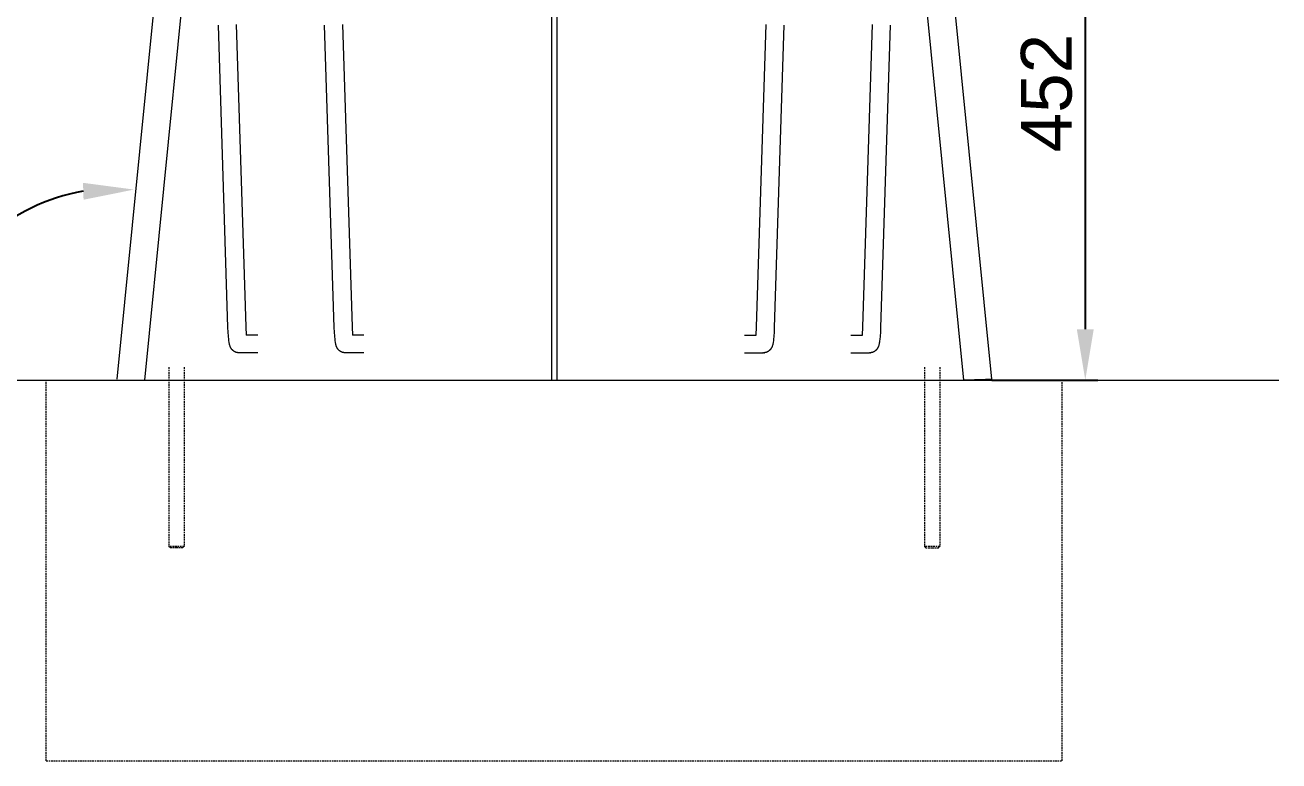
# Model space of a CAD drawing. Header units: millimetres. Extents: x -219 to 4970, y -9 to 3393.
# Drawn here: x 3871 to 4858, y 2379 to 2959 of the extents above; entities that cross this region are included whole.
import ezdxf

# ---------------------------------------------------------------- set-up
doc = ezdxf.new("R2010")
doc.units = ezdxf.units.MM
doc.linetypes.add('HIDDEN', pattern=[1.905, 1.27, -0.635])
for name, color, linetype, lineweight in [('ZANO_R', 7, 'Continuous', 0), ('ZANO_R_przerywana', 7, 'HIDDEN', 0), ('ZANO_W', 1, 'Continuous', 0)]:
    doc.layers.add(name, color=color, linetype=linetype, lineweight=lineweight)
doc.styles.add('Arial', font='arial.ttf')
doc.styles.get("Standard").update_dxf_attribs({"font": 'ARIALUNI.TTF'})
doc.dimstyles.new('pl i ang', dxfattribs={"dimtxt": 50, "dimasz": 50, "dimexe": 1.25, "dimexo": 0.625, "dimgap": 10, "dimtad": 1, "dimtoh": 1, "dimtxsty": 'Standard', "dimcen": 2.5, "dimclrd": 1, "dimclre": 1, "dimclrt": 1, "dimadec": 0, "dimazin": 0, "dimtfac": 1, "dimtmove": 0, "dimatfit": 3, "dimfxl": 1, "dimarcsym": 1})

# ---------------------------------------------------------------- blocks, each defined once
blk = doc.blocks.new('*D479')
at = {"layer": 'ZANO_W', "color": 1, "lineweight": -2}
for p, q in [((4501.26, 3131.48), (4715.41, 3131.48)), ((4705.41, 3091.48), (4705.41, 2719.36)), ((4631.93, 2679.36), (4715.41, 2679.36))]:
    blk.add_line(p, q, dxfattribs=at)
at = {"layer": 'ZANO_W', "color": 1}
for points in [[(4712.08, 3091.48), (4698.75, 3091.48), (4705.41, 3131.48)], [(4698.75, 2719.36), (4712.08, 2719.36), (4705.41, 2679.36)]]:
    blk.add_solid(points, dxfattribs=at)
at = {"layer": 'ZANO_W', "color": 1, "insert": (4674.99, 2905.42), "char_height": 40, "attachment_point": 5, "rotation": 90, "style": 'Arial'}
blk.add_mtext('452', dxfattribs=at)
blk = doc.blocks.new('*D480')
at = {"layer": 'ZANO_W', "color": 1, "lineweight": -2}
blk.add_arc((3941.48, 2679.36), 150.81, 99.55169, 164.75824, dxfattribs=at)
at = {"layer": 'ZANO_W', "color": 1}
for points in [[(3916.67, 2821.42), (3916.23, 2834.75), (3956.43, 2829.43)], [(3789.36, 2719.89), (3802.58, 2718.13), (3790.67, 2679.36)]]:
    blk.add_solid(points, dxfattribs=at)
at = {"layer": 'ZANO_W', "color": 1, "insert": (3819.67, 2813.91), "char_height": 40, "attachment_point": 5, "rotation": 42.15496, "style": 'Arial'}
blk.add_mtext('96%%d', dxfattribs=at)

msp = doc.modelspace()

# ---------------------------------------------------------------- linework, layer by layer
at = {"layer": 'ZANO_R'}
for p, q in [((3943.04, 2680.02), (3986.86, 3119.78)), ((4587.78, 3119.78), (4631.6, 2680.02)), ((3964.85, 2679.36), (4007.39, 3106.24)), ((4285.23, 3105.36), (4285.23, 2679.36)), ((4289.41, 3105.36), (4289.41, 2679.36)), ((4567.19, 3105.36), (4609.64, 2679.36)), ((4030.4, 2720.8), (4022.81, 2959.01)), ((4036.8, 2959.46), (4044.39, 2721.25)), ((4114.08, 2720.8), (4106.49, 2959.01)), ((4120.48, 2959.46), (4128.07, 2721.25)), ((4446.57, 2721.25), (4454.16, 2959.46)), ((4468.15, 2959.01), (4460.56, 2720.8)), ((4530.25, 2721.25), (4537.84, 2959.46)), ((4551.83, 2959.01), (4544.24, 2720.8)), ((4030.55, 2717.22), (4030.4, 2720.8)), ((4030.76, 2714.02), (4030.55, 2717.22)), ((4044.39, 2721.25), (4044.73, 2714.87)), ((4114.23, 2717.22), (4114.08, 2720.8)), ((4114.44, 2714.02), (4114.23, 2717.22)), ((4128.07, 2721.25), (4128.41, 2714.87)), ((4446.23, 2714.87), (4446.57, 2721.25)), ((4460.41, 2717.22), (4460.2, 2714.02)), ((4460.56, 2720.8), (4460.41, 2717.22)), ((4529.91, 2714.87), (4530.25, 2721.25)), ((4544.09, 2717.22), (4543.88, 2714.02)), ((4544.24, 2720.8), (4544.09, 2717.22)), ((4031.01, 2711.31), (4030.76, 2714.02)), ((4031.14, 2710.25), (4031.01, 2711.31)), ((4031.29, 2709.2), (4031.14, 2710.25)), ((4031.43, 2708.37), (4031.29, 2709.2)), ((4031.52, 2707.97), (4031.43, 2708.37)), ((4031.61, 2707.56), (4031.52, 2707.97)), ((4031.69, 2707.22), (4031.61, 2707.56)), ((4031.78, 2706.88), (4031.69, 2707.22)), ((4031.88, 2706.54), (4031.78, 2706.88)), ((4031.99, 2706.2), (4031.88, 2706.54)), ((4032.1, 2705.91), (4031.99, 2706.2)), ((4032.21, 2705.62), (4032.1, 2705.91)), ((4032.34, 2705.33), (4032.21, 2705.62)), ((4032.4, 2705.19), (4032.34, 2705.33)), ((4032.47, 2705.05), (4032.4, 2705.19)), ((4053.77, 2714.87), (4044.73, 2714.87)), ((4114.69, 2711.31), (4114.44, 2714.02)), ((4114.82, 2710.25), (4114.69, 2711.31)), ((4114.97, 2709.2), (4114.82, 2710.25)), ((4115.12, 2708.38), (4114.97, 2709.2)), ((4115.2, 2707.97), (4115.12, 2708.38)), ((4115.29, 2707.56), (4115.2, 2707.97)), ((4115.37, 2707.22), (4115.29, 2707.56)), ((4115.46, 2706.88), (4115.37, 2707.22)), ((4115.56, 2706.54), (4115.46, 2706.88)), ((4115.67, 2706.21), (4115.56, 2706.54)), ((4115.78, 2705.91), (4115.67, 2706.21)), ((4115.89, 2705.62), (4115.78, 2705.91)), ((4116.02, 2705.33), (4115.89, 2705.62)), ((4116.08, 2705.19), (4116.02, 2705.33)), ((4116.15, 2705.05), (4116.08, 2705.19)), ((4137.45, 2714.87), (4128.41, 2714.87)), ((4437.19, 2714.87), (4446.23, 2714.87)), ((4458.56, 2705.19), (4458.49, 2705.05)), ((4458.62, 2705.33), (4458.56, 2705.19)), ((4458.75, 2705.62), (4458.62, 2705.33)), ((4458.86, 2705.91), (4458.75, 2705.62)), ((4458.97, 2706.21), (4458.86, 2705.91)), ((4459.08, 2706.54), (4458.97, 2706.21)), ((4459.18, 2706.88), (4459.08, 2706.54)), ((4459.27, 2707.22), (4459.18, 2706.88)), ((4459.35, 2707.56), (4459.27, 2707.22)), ((4459.44, 2707.97), (4459.35, 2707.56)), ((4459.53, 2708.38), (4459.44, 2707.97)), ((4459.67, 2709.2), (4459.53, 2708.38)), ((4459.82, 2710.25), (4459.67, 2709.2)), ((4459.95, 2711.31), (4459.82, 2710.25)), ((4460.2, 2714.02), (4459.95, 2711.31)), ((4520.87, 2714.87), (4529.91, 2714.87)), ((4542.24, 2705.19), (4542.17, 2705.05)), ((4542.31, 2705.33), (4542.24, 2705.19)), ((4542.43, 2705.62), (4542.31, 2705.33)), ((4542.54, 2705.91), (4542.43, 2705.62)), ((4542.65, 2706.2), (4542.54, 2705.91)), ((4542.76, 2706.54), (4542.65, 2706.2)), ((4542.86, 2706.88), (4542.76, 2706.54)), ((4542.95, 2707.22), (4542.86, 2706.88)), ((4543.03, 2707.56), (4542.95, 2707.22)), ((4543.12, 2707.97), (4543.03, 2707.56)), ((4543.21, 2708.37), (4543.12, 2707.97)), ((4543.35, 2709.2), (4543.21, 2708.37)), ((4543.5, 2710.25), (4543.35, 2709.2)), ((4543.63, 2711.31), (4543.5, 2710.25)), ((4543.88, 2714.02), (4543.63, 2711.31)), ((4032.54, 2704.92), (4032.47, 2705.05)), ((4032.61, 2704.79), (4032.54, 2704.92)), ((4032.68, 2704.66), (4032.61, 2704.79)), ((4032.75, 2704.53), (4032.68, 2704.66)), ((4032.83, 2704.4), (4032.75, 2704.53)), ((4032.91, 2704.28), (4032.83, 2704.4)), ((4032.99, 2704.15), (4032.91, 2704.28)), ((4033.07, 2704.03), (4032.99, 2704.15)), ((4033.16, 2703.91), (4033.07, 2704.03)), ((4033.25, 2703.78), (4033.16, 2703.91)), ((4033.34, 2703.66), (4033.25, 2703.78)), ((4033.44, 2703.54), (4033.34, 2703.66)), ((4033.54, 2703.42), (4033.44, 2703.54)), ((4033.64, 2703.3), (4033.54, 2703.42)), ((4033.75, 2703.19), (4033.64, 2703.3)), ((4033.86, 2703.07), (4033.75, 2703.19)), ((4033.98, 2702.95), (4033.86, 2703.07)), ((4034.09, 2702.84), (4033.98, 2702.95)), ((4034.21, 2702.73), (4034.09, 2702.84)), ((4034.34, 2702.62), (4034.21, 2702.73)), ((4034.46, 2702.51), (4034.34, 2702.62)), ((4034.59, 2702.41), (4034.46, 2702.51)), ((4034.73, 2702.31), (4034.59, 2702.41)), ((4034.87, 2702.21), (4034.73, 2702.31)), ((4035.03, 2702.09), (4034.87, 2702.21)), ((4035.19, 2701.98), (4035.03, 2702.09)), ((4035.36, 2701.88), (4035.19, 2701.98)), ((4035.54, 2701.78), (4035.36, 2701.88)), ((4035.71, 2701.69), (4035.54, 2701.78)), ((4035.89, 2701.6), (4035.71, 2701.69)), ((4036.07, 2701.51), (4035.89, 2701.6)), ((4036.25, 2701.43), (4036.07, 2701.51)), ((4036.44, 2701.36), (4036.25, 2701.43)), ((4036.63, 2701.29), (4036.44, 2701.36)), ((4036.82, 2701.22), (4036.63, 2701.29)), ((4037.01, 2701.16), (4036.82, 2701.22)), ((4037.2, 2701.11), (4037.01, 2701.16)), ((4037.4, 2701.06), (4037.2, 2701.11)), ((4037.6, 2701.01), (4037.4, 2701.06)), ((4037.8, 2700.97), (4037.6, 2701.01)), ((4038.05, 2700.94), (4037.8, 2700.97)), ((4038.06, 2700.94), (4037.84, 2700.97)), ((4038.29, 2700.91), (4038.05, 2700.94)), ((4038.28, 2700.91), (4038.06, 2700.94)), ((4038.54, 2700.88), (4038.29, 2700.91)), ((4038.79, 2700.87), (4038.54, 2700.88)), ((4039.04, 2700.87), (4038.79, 2700.87)), ((4053.77, 2700.87), (4039.04, 2700.87)), ((4039.28, 2700.87), (4039.04, 2700.87)), ((4039.52, 2700.88), (4039.28, 2700.87)), ((4039.76, 2700.9), (4039.52, 2700.88)), ((4040, 2700.93), (4039.76, 2700.9)), ((4040.24, 2700.97), (4040, 2700.93)), ((4116.22, 2704.92), (4116.15, 2705.05)), ((4116.29, 2704.79), (4116.22, 2704.92)), ((4116.36, 2704.66), (4116.29, 2704.79)), ((4116.43, 2704.53), (4116.36, 2704.66)), ((4116.51, 2704.4), (4116.43, 2704.53)), ((4116.59, 2704.28), (4116.51, 2704.4)), ((4116.67, 2704.15), (4116.59, 2704.28)), ((4116.75, 2704.03), (4116.67, 2704.15)), ((4116.84, 2703.91), (4116.75, 2704.03)), ((4116.93, 2703.79), (4116.84, 2703.91)), ((4117.02, 2703.66), (4116.93, 2703.79)), ((4117.12, 2703.54), (4117.02, 2703.66)), ((4117.22, 2703.42), (4117.12, 2703.54)), ((4117.32, 2703.3), (4117.22, 2703.42)), ((4117.43, 2703.19), (4117.32, 2703.3)), ((4117.54, 2703.07), (4117.43, 2703.19)), ((4117.66, 2702.96), (4117.54, 2703.07)), ((4117.77, 2702.84), (4117.66, 2702.96)), ((4117.89, 2702.73), (4117.77, 2702.84)), ((4118.02, 2702.62), (4117.89, 2702.73)), ((4118.14, 2702.51), (4118.02, 2702.62)), ((4118.27, 2702.41), (4118.14, 2702.51)), ((4118.41, 2702.31), (4118.27, 2702.41)), ((4118.55, 2702.21), (4118.41, 2702.31)), ((4118.71, 2702.09), (4118.55, 2702.21)), ((4118.87, 2701.99), (4118.71, 2702.09)), ((4119.04, 2701.88), (4118.87, 2701.99)), ((4119.22, 2701.78), (4119.04, 2701.88)), ((4119.39, 2701.69), (4119.22, 2701.78)), ((4119.57, 2701.6), (4119.39, 2701.69)), ((4119.75, 2701.51), (4119.57, 2701.6)), ((4119.93, 2701.43), (4119.75, 2701.51)), ((4120.12, 2701.36), (4119.93, 2701.43)), ((4120.31, 2701.29), (4120.12, 2701.36)), ((4120.5, 2701.22), (4120.31, 2701.29)), ((4120.69, 2701.16), (4120.5, 2701.22)), ((4120.88, 2701.11), (4120.69, 2701.16)), ((4121.08, 2701.06), (4120.88, 2701.11)), ((4121.28, 2701.01), (4121.08, 2701.06)), ((4121.48, 2700.98), (4121.28, 2701.01)), ((4121.73, 2700.94), (4121.48, 2700.98)), ((4121.74, 2700.94), (4121.52, 2700.97)), ((4121.97, 2700.91), (4121.73, 2700.94)), ((4121.97, 2700.91), (4121.74, 2700.94)), ((4122.22, 2700.88), (4121.97, 2700.91)), ((4122.47, 2700.87), (4122.22, 2700.88)), ((4122.72, 2700.87), (4122.47, 2700.87)), ((4137.45, 2700.87), (4122.72, 2700.87)), ((4122.96, 2700.87), (4122.72, 2700.87)), ((4123.2, 2700.88), (4122.96, 2700.87)), ((4123.44, 2700.91), (4123.2, 2700.88)), ((4123.68, 2700.93), (4123.44, 2700.91)), ((4123.92, 2700.97), (4123.68, 2700.93)), ((4437.19, 2700.87), (4451.92, 2700.87)), ((4450.72, 2700.97), (4450.96, 2700.93)), ((4450.96, 2700.93), (4451.2, 2700.91)), ((4451.2, 2700.91), (4451.44, 2700.88)), ((4451.44, 2700.88), (4451.68, 2700.87)), ((4451.68, 2700.87), (4451.92, 2700.87)), ((4452.17, 2700.87), (4451.92, 2700.87)), ((4452.42, 2700.88), (4452.17, 2700.87)), ((4452.67, 2700.91), (4452.42, 2700.88)), ((4452.91, 2700.94), (4452.67, 2700.91)), ((4452.68, 2700.91), (4452.9, 2700.94)), ((4452.9, 2700.94), (4453.12, 2700.97)), ((4453.16, 2700.98), (4452.91, 2700.94)), ((4453.36, 2701.01), (4453.16, 2700.98)), ((4453.56, 2701.06), (4453.36, 2701.01)), ((4453.76, 2701.11), (4453.56, 2701.06)), ((4453.95, 2701.16), (4453.76, 2701.11)), ((4454.14, 2701.22), (4453.95, 2701.16)), ((4454.33, 2701.29), (4454.14, 2701.22)), ((4454.52, 2701.36), (4454.33, 2701.29)), ((4454.71, 2701.43), (4454.52, 2701.36)), ((4454.89, 2701.51), (4454.71, 2701.43)), ((4455.07, 2701.6), (4454.89, 2701.51)), ((4455.25, 2701.69), (4455.07, 2701.6)), ((4455.42, 2701.78), (4455.25, 2701.69)), ((4455.6, 2701.88), (4455.42, 2701.78)), ((4455.77, 2701.99), (4455.6, 2701.88)), ((4455.93, 2702.09), (4455.77, 2701.99)), ((4456.09, 2702.21), (4455.93, 2702.09)), ((4456.23, 2702.31), (4456.09, 2702.21)), ((4456.37, 2702.41), (4456.23, 2702.31)), ((4456.5, 2702.51), (4456.37, 2702.41)), ((4456.62, 2702.62), (4456.5, 2702.51)), ((4456.75, 2702.73), (4456.62, 2702.62)), ((4456.87, 2702.84), (4456.75, 2702.73)), ((4456.98, 2702.96), (4456.87, 2702.84)), ((4457.1, 2703.07), (4456.98, 2702.96)), ((4457.21, 2703.19), (4457.1, 2703.07)), ((4457.32, 2703.3), (4457.21, 2703.19)), ((4457.42, 2703.42), (4457.32, 2703.3)), ((4457.52, 2703.54), (4457.42, 2703.42)), ((4457.62, 2703.66), (4457.52, 2703.54)), ((4457.71, 2703.79), (4457.62, 2703.66)), ((4457.8, 2703.91), (4457.71, 2703.79)), ((4457.89, 2704.03), (4457.8, 2703.91)), ((4457.97, 2704.15), (4457.89, 2704.03)), ((4458.05, 2704.28), (4457.97, 2704.15)), ((4458.13, 2704.4), (4458.05, 2704.28)), ((4458.21, 2704.53), (4458.13, 2704.4)), ((4458.28, 2704.66), (4458.21, 2704.53)), ((4458.35, 2704.79), (4458.28, 2704.66)), ((4458.42, 2704.92), (4458.35, 2704.79)), ((4458.49, 2705.05), (4458.42, 2704.92)), ((4520.87, 2700.87), (4535.6, 2700.87)), ((4535.85, 2700.87), (4535.6, 2700.87)), ((4536.1, 2700.88), (4535.85, 2700.87)), ((4536.35, 2700.91), (4536.1, 2700.88)), ((4536.59, 2700.94), (4536.35, 2700.91)), ((4536.36, 2700.91), (4536.58, 2700.94)), ((4536.58, 2700.94), (4536.8, 2700.97)), ((4536.84, 2700.97), (4536.59, 2700.94)), ((4537.04, 2701.01), (4536.84, 2700.97)), ((4537.24, 2701.06), (4537.04, 2701.01)), ((4537.44, 2701.11), (4537.24, 2701.06)), ((4537.63, 2701.16), (4537.44, 2701.11)), ((4537.82, 2701.22), (4537.63, 2701.16)), ((4538.01, 2701.29), (4537.82, 2701.22)), ((4538.2, 2701.36), (4538.01, 2701.29)), ((4538.39, 2701.43), (4538.2, 2701.36)), ((4538.57, 2701.51), (4538.39, 2701.43)), ((4538.75, 2701.6), (4538.57, 2701.51)), ((4538.93, 2701.69), (4538.75, 2701.6)), ((4539.1, 2701.78), (4538.93, 2701.69)), ((4539.28, 2701.88), (4539.1, 2701.78)), ((4539.45, 2701.98), (4539.28, 2701.88)), ((4539.61, 2702.09), (4539.45, 2701.98)), ((4539.77, 2702.21), (4539.61, 2702.09)), ((4539.91, 2702.31), (4539.77, 2702.21)), ((4540.05, 2702.41), (4539.91, 2702.31)), ((4540.18, 2702.51), (4540.05, 2702.41)), ((4540.3, 2702.62), (4540.18, 2702.51)), ((4540.43, 2702.73), (4540.3, 2702.62)), ((4540.55, 2702.84), (4540.43, 2702.73)), ((4540.67, 2702.95), (4540.55, 2702.84)), ((4540.78, 2703.07), (4540.67, 2702.95)), ((4540.89, 2703.19), (4540.78, 2703.07)), ((4541, 2703.3), (4540.89, 2703.19)), ((4541.1, 2703.42), (4541, 2703.3)), ((4541.2, 2703.54), (4541.1, 2703.42)), ((4541.3, 2703.66), (4541.2, 2703.54)), ((4541.39, 2703.78), (4541.3, 2703.66)), ((4541.48, 2703.91), (4541.39, 2703.78)), ((4541.57, 2704.03), (4541.48, 2703.91)), ((4541.65, 2704.15), (4541.57, 2704.03)), ((4541.73, 2704.28), (4541.65, 2704.15)), ((4541.81, 2704.4), (4541.73, 2704.28)), ((4541.89, 2704.53), (4541.81, 2704.4)), ((4541.96, 2704.66), (4541.89, 2704.53)), ((4542.03, 2704.79), (4541.96, 2704.66)), ((4542.1, 2704.92), (4542.03, 2704.79)), ((4542.17, 2705.05), (4542.1, 2704.92)), ((3887.32, 2679.36), (4687.32, 2679.36)), ((4609.64, 2679.36), (4626.97, 2680.17)), ((4618.12, 2679.57), (4610.4, 2679.4)), ((4621.14, 2679.56), (4618.12, 2679.57)), ((4622.17, 2679.52), (4621.14, 2679.56)), ((4622.61, 2679.49), (4622.17, 2679.52)), ((4622.77, 2679.47), (4622.61, 2679.49)), ((4622.93, 2679.46), (4622.77, 2679.47)), ((4623.08, 2679.44), (4622.93, 2679.46)), ((4622.94, 2679.45), (4622.94, 2679.36)), ((4623.15, 2679.43), (4623.08, 2679.44)), ((4623.22, 2679.41), (4623.15, 2679.43)), ((4623.27, 2679.4), (4623.22, 2679.41)), ((4623.33, 2679.39), (4623.27, 2679.4)), ((4623.38, 2679.38), (4623.33, 2679.39)), ((4623.43, 2679.36), (4623.38, 2679.38)), ((4631.26, 2679.81), (4626.82, 2679.36)), ((4626.97, 2680.17), (4628.69, 2680.21)), ((4628.69, 2680.21), (4629.99, 2680.21)), ((4629.99, 2680.21), (4630.44, 2680.2)), ((4630.44, 2680.2), (4630.89, 2680.18)), ((4630.89, 2680.18), (4631.4, 2680.12)), ((4631.27, 2679.81), (4631.26, 2679.81)), ((4631.26, 2679.81), (4631.26, 2679.81)), ((4631.28, 2679.81), (4631.27, 2679.81)), ((4631.29, 2679.81), (4631.28, 2679.81)), ((4631.3, 2679.81), (4631.29, 2679.81)), ((4631.31, 2679.81), (4631.3, 2679.81)), ((4631.32, 2679.81), (4631.31, 2679.81)), ((4631.33, 2679.81), (4631.32, 2679.81)), ((4631.34, 2679.81), (4631.33, 2679.81)), ((4631.35, 2679.81), (4631.34, 2679.81)), ((4631.36, 2679.81), (4631.35, 2679.81)), ((4631.37, 2679.81), (4631.36, 2679.81)), ((4631.38, 2679.82), (4631.37, 2679.81)), ((4631.39, 2679.82), (4631.38, 2679.82)), ((4631.4, 2679.82), (4631.39, 2679.82)), ((4631.39, 2679.82), (4631.39, 2679.82)), ((4631.4, 2680.12), (4631.6, 2680)), ((4631.41, 2679.83), (4631.4, 2679.82)), ((4631.42, 2679.83), (4631.41, 2679.83)), ((4631.43, 2679.83), (4631.42, 2679.83)), ((4631.44, 2679.84), (4631.43, 2679.83)), ((4631.45, 2679.84), (4631.44, 2679.84)), ((4631.46, 2679.85), (4631.45, 2679.85)), ((4631.45, 2679.85), (4631.45, 2679.84)), ((4631.47, 2679.86), (4631.46, 2679.85)), ((4631.48, 2679.86), (4631.47, 2679.86)), ((4631.49, 2679.88), (4631.48, 2679.87)), ((4631.48, 2679.87), (4631.48, 2679.86)), ((4631.5, 2679.88), (4631.49, 2679.88)), ((4631.51, 2679.89), (4631.5, 2679.88)), ((4631.52, 2679.9), (4631.51, 2679.9)), ((4631.51, 2679.9), (4631.51, 2679.89)), ((4631.53, 2679.92), (4631.52, 2679.91)), ((4631.52, 2679.91), (4631.52, 2679.9)), ((4631.54, 2679.92), (4631.53, 2679.92)), ((4631.55, 2679.94), (4631.54, 2679.93)), ((4631.54, 2679.93), (4631.54, 2679.92)), ((4631.56, 2679.97), (4631.55, 2679.96)), ((4631.55, 2679.96), (4631.55, 2679.95)), ((4631.55, 2679.95), (4631.55, 2679.94)), ((4631.57, 2679.98), (4631.56, 2679.97)), ((4631.56, 2679.97), (4631.56, 2679.97)), ((4631.58, 2680.02), (4631.57, 2680.01)), ((4631.57, 2680.01), (4631.57, 2680)), ((4631.57, 2680), (4631.57, 2679.99)), ((4631.57, 2679.99), (4631.57, 2679.98)), ((4631.58, 2680.05), (4631.58, 2680.04)), ((4631.58, 2680.04), (4631.58, 2680.03)), ((4631.58, 2680.03), (4631.58, 2680.02))]:
    msp.add_line(p, q, dxfattribs=at)
msp.add_lwpolyline([(-169.78, 2679.36), (4857.88, 2679.36)], dxfattribs=at)
at = {"layer": 'ZANO_R_przerywana'}
for p, q in [((3983.82, 2689.46), (3983.82, 2548.33)), ((3995.82, 2689.46), (3995.82, 2548.33)), ((4578.8, 2689.45), (4578.8, 2548.32)), ((4590.8, 2689.45), (4590.8, 2548.32)), ((3887.32, 2379.36), (3887.32, 2679.36)), ((4687.32, 2379.36), (4687.32, 2679.36)), ((3989.82, 2548.33), (3983.82, 2548.33)), ((3984.78, 2547.36), (3983.82, 2548.33)), ((3984.78, 2547.36), (3989.82, 2547.36)), ((3995.82, 2548.33), (3989.82, 2548.33)), ((3989.82, 2547.36), (3994.86, 2547.36)), ((3994.86, 2547.36), (3995.82, 2548.33)), ((4584.8, 2548.32), (4578.8, 2548.32)), ((4579.76, 2547.35), (4578.8, 2548.32)), ((4579.76, 2547.35), (4584.8, 2547.35)), ((4590.8, 2548.32), (4584.8, 2548.32)), ((4584.8, 2547.35), (4589.84, 2547.35)), ((4589.84, 2547.35), (4590.8, 2548.32)), ((3887.32, 2379.36), (4687.32, 2379.36))]:
    msp.add_line(p, q, dxfattribs=at)

# ---------------------------------------------------------------- dimensions: what is measured, and where the dimension line sits
at = {"layer": 'ZANO_W'}
dim = msp.add_linear_dim(base=(4705.41, 2679.36), p1=(4491.26, 3131.48), p2=(4621.93, 2679.36), angle=90, dimstyle='pl i ang', override={"dimtxt": 40, "dimasz": 40, "dimexe": 10, "dimexo": 10, "dimtoh": 0, "dimdec": 0, "dimtxsty": 'Arial', "dimtdec": 0, "dimtmove": 1}, dxfattribs=at)
dim.commit()
dim.dimension.update_dxf_attribs({"geometry": '*D479', "text_midpoint": (4674.99, 2905.42)})
dim = msp.add_angular_dim_2l(base=(3874.88, 2814.67), line1=((-70.18, 2679.36), (4806.12, 2679.36)), line2=((3941.54, 2680.02), (3985.36, 3119.78)), dimstyle='pl i ang', override={"dimtxt": 40, "dimasz": 40, "dimexe": 10, "dimexo": 10, "dimtoh": 0, "dimdec": 0, "dimtxsty": 'Arial', "dimtdec": 0, "dimtmove": 1}, dxfattribs=at)
dim.commit()
dim.dimension.update_dxf_attribs({"geometry": '*D480', "text_midpoint": (3819.67, 2813.91)})

doc.saveas('drawing.dxf')
